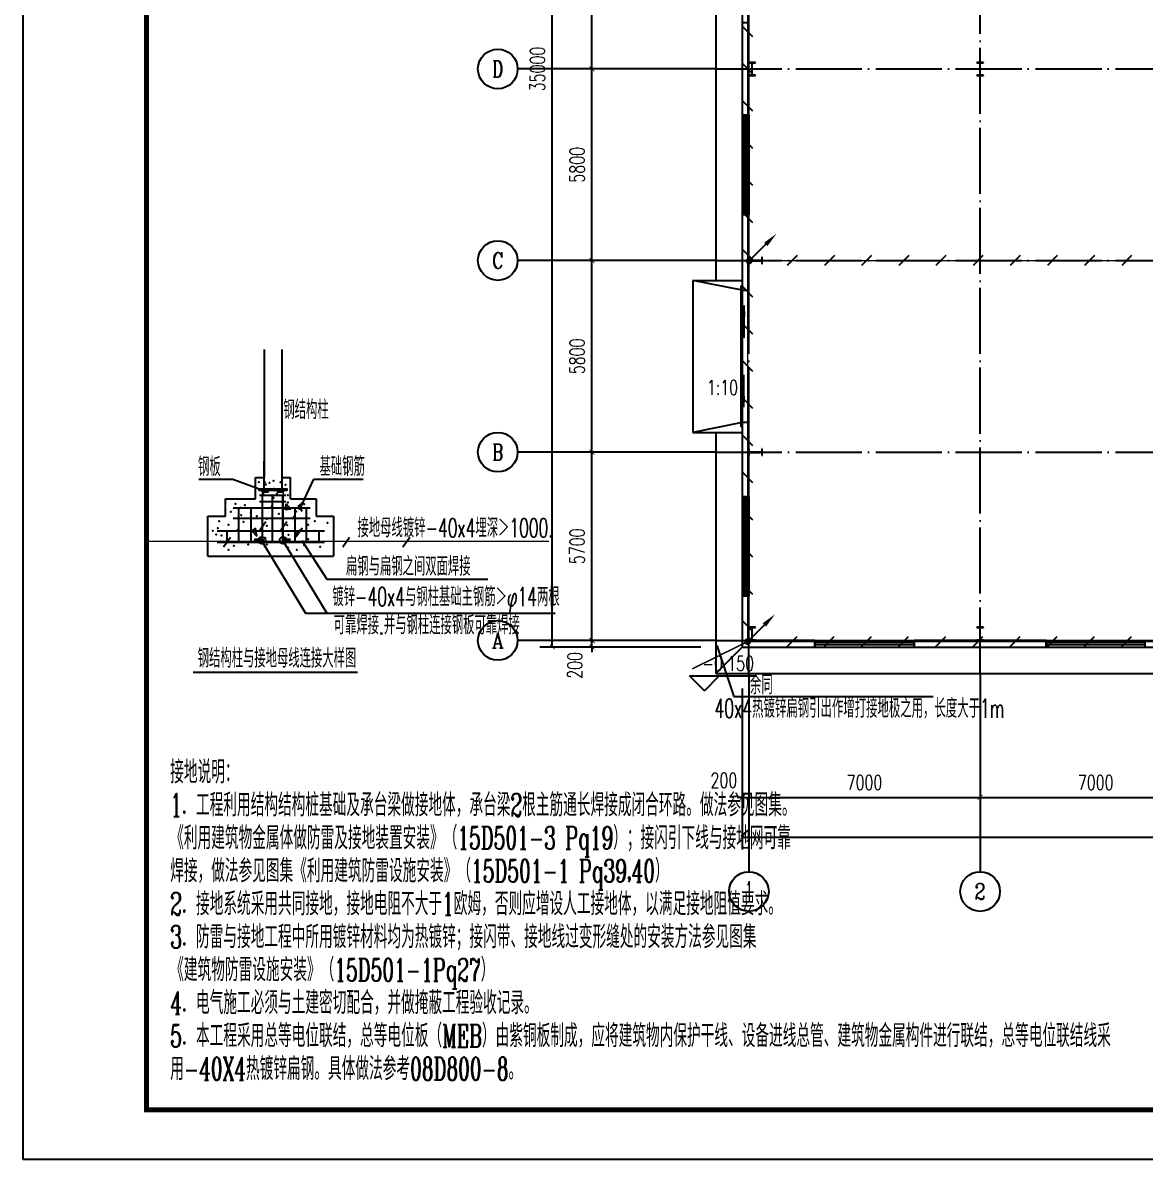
# Model space of a CAD drawing. Extents: x 33088 to 140010, y 13737 to 369010.
# Drawn here: x 33293 to 67274, y 81629 to 116035 of the extents above; entities that cross this region are included whole.
import ezdxf
from ezdxf.enums import TextEntityAlignment as Align

# ---------------------------------------------------------------- set-up
doc = ezdxf.new("R2010")
doc.units = 0
doc.header["$LTSCALE"] = 1000
doc.header["$MEASUREMENT"] = 0
for name, pattern in [('ACAD_ISO10W100', [18.5, 12, -3, 0.5, -3]), ('CENTER2', [1.14, 0.75, -0.13, 0.13, -0.13]), ('DOTE', [2.42, 2, -0.2, 0.02, -0.2])]:
    doc.linetypes.add(name, pattern=pattern)
doc.layers.get('0').update_dxf_attribs({"linetype": 'CONTINUOUS'})
doc.layers.get('DEFPOINTS').update_dxf_attribs({"linetype": 'CONTINUOUS'})
for name, color, linetype in [('AXIS', 3, 'CONTINUOUS'), ('AXIS_TEXT', 7, 'CONTINUOUS'), ('COLUMN', 99, 'CONTINUOUS'), ('DIM_ELEV', 3, 'CONTINUOUS'), ('DIM_SYMB', 3, 'CONTINUOUS'), ('DOTE', 1, 'DOTE'), ('GROUND', 2, 'CONTINUOUS'), ('LWIRE', 4, 'CONTINUOUS'), ('PUB_DIM', 3, 'CONTINUOUS'), ('PUB_TEXT', 7, 'CONTINUOUS'), ('PUB_TITLE', 4, 'CONTINUOUS'), ('SHTLN', 4, 'CONTINUOUS'), ('STAIR', 2, 'CONTINUOUS'), ('TEL_LEAD', 3, 'CONTINUOUS'), ('WALL', 9, 'CONTINUOUS'), ('WINDOW', 99, 'CONTINUOUS'), ('WIRE-接地', 4, 'CONTINUOUS'), ('WIRE-照明', 1, 'CONTINUOUS')]:
    doc.layers.add(name, color=color, linetype=linetype)
doc.styles.add('_TCH_AXIS', font='COMPLEX', dxfattribs={"bigfont": 'GBCBIG'})
doc.styles.add('_TCH_DIM', font='SIMPLEX', dxfattribs={"bigfont": 'GBCBIG'})
doc.styles.add('COMPLEX', font='COMPLEX')
doc.styles.add('DIM_FONT', font='SIMPLEX', dxfattribs={"width": 0.7, "bigfont": 'GBCBIG'})
doc.styles.get("Standard").update_dxf_attribs({"font": 'gbenor.shx', "bigfont": 'gbcbig.shx'})
doc.styles.add('STY53', font='COMPLEX', dxfattribs={"width": 0.6, "bigfont": 'HZTXT'})
doc.dimstyles.new('DIMN150', dxfattribs={"dimscale": 1.5, "dimtxt": 300, "dimasz": 100, "dimexe": 250, "dimexo": 300, "dimgap": 150, "dimtad": 1, "dimdec": 0, "dimzin": 0, "dimtxsty": 'DIM_FONT', "dimblk": 'ARCHTICK', "dimcen": 0.09, "dimclrt": 7, "dimazin": 3, "dimtfac": 1, "dimtdec": 0, "dimtix": 1, "dimtmove": 0, "dimatfit": 3, "dimtolj": 1, "dimtzin": 0})

# ---------------------------------------------------------------- blocks, each defined once
blk = doc.blocks.new('_AXISO')
blk.add_circle((0, 0), 0.5)
at = {"layer": 'AXIS_TEXT', "style": 'COMPLEX', "width": 1.041667}
blk.add_attdef('A', text='', height=0.56, dxfattribs=at).set_placement((-0.25, -0.28), (0.25, -0.28), align=Align.FIT)
blk = doc.blocks.new('_ARCHTICK')
at = {"color": 0, "linetype": 'BYBLOCK', "const_width": 0.15}
blk.add_lwpolyline([(-0.5, -0.5), (0.5, 0.5)], dxfattribs=at)
blk = doc.blocks.new('*D47')
at = {"layer": 'AXIS', "color": 0}
for p, q in [((1861107, 54760), (1861107, 49885)), ((1903507, 54760), (1903507, 49885)), ((1861107, 50260), (1903507, 50260))]:
    blk.add_line(p, q, dxfattribs=at)
at = {"layer": 'DEFPOINTS', "color": 0}
for p in [(1861107, 55210), (1903507, 55210), (1903507, 50260)]:
    blk.add_point(p, dxfattribs=at)
at = {"layer": 'AXIS', "color": 0, "xscale": 150, "yscale": 150, "zscale": 150, "rotation": 180}
blk.add_blockref('_ARCHTICK', (1861107, 50260), dxfattribs=at)
at = {"layer": 'AXIS', "color": 0, "xscale": 150, "yscale": 150, "zscale": 150}
blk.add_blockref('_ARCHTICK', (1903507, 50260), dxfattribs=at)
at = {"layer": 'AXIS', "color": 7, "insert": (1882307, 50710), "char_height": 450, "attachment_point": 5, "style": 'DIM_FONT'}
blk.add_mtext('\\A1;42400', dxfattribs=at)
blk = doc.blocks.new('*D48')
at = {"layer": 'AXIS', "color": 0}
for p, q in [((1861107, 54760), (1861107, 51085)), ((1861307, 54760), (1861307, 51085)), ((1861107, 51460), (1860957, 51460)), ((1861107, 51460), (1861307, 51460)), ((1861307, 51460), (1861457, 51460))]:
    blk.add_line(p, q, dxfattribs=at)
at = {"layer": 'DEFPOINTS', "color": 0}
for p in [(1861107, 55210), (1861307, 55210), (1861307, 51460)]:
    blk.add_point(p, dxfattribs=at)
at = {"layer": 'AXIS', "color": 0, "xscale": 150, "yscale": 150, "zscale": 150}
blk.add_blockref('_ARCHTICK', (1861107, 51460), dxfattribs=at)
at = {"layer": 'AXIS', "color": 0, "xscale": 150, "yscale": 150, "zscale": 150, "rotation": 180}
blk.add_blockref('_ARCHTICK', (1861307, 51460), dxfattribs=at)
at = {"layer": 'AXIS', "color": 7, "insert": (1860552, 51977), "char_height": 450, "attachment_point": 5, "style": 'DIM_FONT'}
blk.add_mtext('\\A1;200', dxfattribs=at)
blk = doc.blocks.new('*D49')
at = {"layer": 'AXIS', "color": 0}
for p, q in [((1861307, 54760), (1861307, 51085)), ((1868307, 54760), (1868307, 51085)), ((1861307, 51460), (1868307, 51460))]:
    blk.add_line(p, q, dxfattribs=at)
at = {"layer": 'DEFPOINTS', "color": 0}
for p in [(1861307, 55210), (1868307, 55210), (1868307, 51460)]:
    blk.add_point(p, dxfattribs=at)
at = {"layer": 'AXIS', "color": 0, "xscale": 150, "yscale": 150, "zscale": 150, "rotation": 180}
blk.add_blockref('_ARCHTICK', (1861307, 51460), dxfattribs=at)
at = {"layer": 'AXIS', "color": 0, "xscale": 150, "yscale": 150, "zscale": 150}
blk.add_blockref('_ARCHTICK', (1868307, 51460), dxfattribs=at)
at = {"layer": 'AXIS', "color": 7, "insert": (1864807, 51910), "char_height": 450, "attachment_point": 5, "style": 'DIM_FONT'}
blk.add_mtext('\\A1;7000', dxfattribs=at)
blk = doc.blocks.new('*D50')
at = {"layer": 'AXIS', "color": 0}
for p, q in [((1868307, 54760), (1868307, 51085)), ((1875307, 54760), (1875307, 51085)), ((1868307, 51460), (1875307, 51460))]:
    blk.add_line(p, q, dxfattribs=at)
at = {"layer": 'DEFPOINTS', "color": 0}
for p in [(1868307, 55210), (1875307, 55210), (1875307, 51460)]:
    blk.add_point(p, dxfattribs=at)
at = {"layer": 'AXIS', "color": 0, "xscale": 150, "yscale": 150, "zscale": 150, "rotation": 180}
blk.add_blockref('_ARCHTICK', (1868307, 51460), dxfattribs=at)
at = {"layer": 'AXIS', "color": 0, "xscale": 150, "yscale": 150, "zscale": 150}
blk.add_blockref('_ARCHTICK', (1875307, 51460), dxfattribs=at)
at = {"layer": 'AXIS', "color": 7, "insert": (1871807, 51910), "char_height": 450, "attachment_point": 5, "style": 'DIM_FONT'}
blk.add_mtext('\\A1;7000', dxfattribs=at)
blk = doc.blocks.new('*D74')
at = {"layer": 'AXIS', "color": 0}
for p, q in [((1859857, 91010), (1854982, 91010)), ((1855357, 56010), (1855357, 91010)), ((1859857, 56010), (1854982, 56010))]:
    blk.add_line(p, q, dxfattribs=at)
at = {"layer": 'DEFPOINTS', "color": 0}
for p in [(1855357, 91010), (1860307, 91010), (1860307, 56010)]:
    blk.add_point(p, dxfattribs=at)
at = {"layer": 'AXIS', "color": 0, "xscale": 150, "yscale": 150, "zscale": 150}
for p, rotation in [((1855357, 91010), 90), ((1855357, 56010), 270)]:
    blk.add_blockref('_ARCHTICK', p, dxfattribs=dict(at, rotation=rotation))
at = {"layer": 'AXIS', "color": 7, "insert": (1854907, 73510), "char_height": 450, "attachment_point": 5, "rotation": 90, "style": 'DIM_FONT'}
blk.add_mtext('\\A1;35000', dxfattribs=at)
blk = doc.blocks.new('*D75')
at = {"layer": 'AXIS', "color": 0}
for p, q in [((1859857, 56210), (1856182, 56210)), ((1856557, 56210), (1856557, 56360)), ((1856557, 56010), (1856557, 56210)), ((1859857, 56010), (1856182, 56010)), ((1856557, 56010), (1856557, 55860))]:
    blk.add_line(p, q, dxfattribs=at)
at = {"layer": 'DEFPOINTS', "color": 0}
for p in [(1856557, 56210), (1860307, 56210), (1860307, 56010)]:
    blk.add_point(p, dxfattribs=at)
at = {"layer": 'AXIS', "color": 0, "xscale": 150, "yscale": 150, "zscale": 150}
for p, rotation in [((1856557, 56210), 270), ((1856557, 56010), 90)]:
    blk.add_blockref('_ARCHTICK', p, dxfattribs=dict(at, rotation=rotation))
at = {"layer": 'AXIS', "color": 7, "insert": (1856040, 55455), "char_height": 450, "attachment_point": 5, "rotation": 90, "style": 'DIM_FONT'}
blk.add_mtext('\\A1;200', dxfattribs=at)
blk = doc.blocks.new('*D76')
at = {"layer": 'AXIS', "color": 0}
for p, q in [((1859857, 61910), (1856182, 61910)), ((1856557, 56210), (1856557, 61910)), ((1859857, 56210), (1856182, 56210))]:
    blk.add_line(p, q, dxfattribs=at)
at = {"layer": 'DEFPOINTS', "color": 0}
for p in [(1856557, 61910), (1860307, 61910), (1860307, 56210)]:
    blk.add_point(p, dxfattribs=at)
at = {"layer": 'AXIS', "color": 0, "xscale": 150, "yscale": 150, "zscale": 150}
for p, rotation in [((1856557, 61910), 90), ((1856557, 56210), 270)]:
    blk.add_blockref('_ARCHTICK', p, dxfattribs=dict(at, rotation=rotation))
at = {"layer": 'AXIS', "color": 7, "insert": (1856107, 59060), "char_height": 450, "attachment_point": 5, "rotation": 90, "style": 'DIM_FONT'}
blk.add_mtext('\\A1;5700', dxfattribs=at)
blk = doc.blocks.new('*D77')
at = {"layer": 'AXIS', "color": 0}
for p, q in [((1859857, 67710), (1856182, 67710)), ((1856557, 61910), (1856557, 67710)), ((1859857, 61910), (1856182, 61910))]:
    blk.add_line(p, q, dxfattribs=at)
at = {"layer": 'DEFPOINTS', "color": 0}
for p in [(1856557, 67710), (1860307, 67710), (1860307, 61910)]:
    blk.add_point(p, dxfattribs=at)
at = {"layer": 'AXIS', "color": 0, "xscale": 150, "yscale": 150, "zscale": 150}
for p, rotation in [((1856557, 67710), 90), ((1856557, 61910), 270)]:
    blk.add_blockref('_ARCHTICK', p, dxfattribs=dict(at, rotation=rotation))
at = {"layer": 'AXIS', "color": 7, "insert": (1856107, 64810), "char_height": 450, "attachment_point": 5, "rotation": 90, "style": 'DIM_FONT'}
blk.add_mtext('\\A1;5800', dxfattribs=at)
blk = doc.blocks.new('*D78')
at = {"layer": 'AXIS', "color": 0}
for p, q in [((1859857, 73510), (1856182, 73510)), ((1856557, 67710), (1856557, 73510)), ((1859857, 67710), (1856182, 67710))]:
    blk.add_line(p, q, dxfattribs=at)
at = {"layer": 'DEFPOINTS', "color": 0}
for p in [(1856557, 73510), (1860307, 73510), (1860307, 67710)]:
    blk.add_point(p, dxfattribs=at)
at = {"layer": 'AXIS', "color": 0, "xscale": 150, "yscale": 150, "zscale": 150}
for p, rotation in [((1856557, 73510), 90), ((1856557, 67710), 270)]:
    blk.add_blockref('_ARCHTICK', p, dxfattribs=dict(at, rotation=rotation))
at = {"layer": 'AXIS', "color": 7, "insert": (1856107, 70610), "char_height": 450, "attachment_point": 5, "rotation": 90, "style": 'DIM_FONT'}
blk.add_mtext('\\A1;5800', dxfattribs=at)
blk = doc.blocks.new('*D79')
at = {"layer": 'AXIS', "color": 0}
for p, q in [((1859857, 79310), (1856182, 79310)), ((1856557, 73510), (1856557, 79310)), ((1859857, 73510), (1856182, 73510))]:
    blk.add_line(p, q, dxfattribs=at)
at = {"layer": 'DEFPOINTS', "color": 0}
for p in [(1856557, 79310), (1860307, 79310), (1860307, 73510)]:
    blk.add_point(p, dxfattribs=at)
at = {"layer": 'AXIS', "color": 0, "xscale": 150, "yscale": 150, "zscale": 150}
for p, rotation in [((1856557, 79310), 90), ((1856557, 73510), 270)]:
    blk.add_blockref('_ARCHTICK', p, dxfattribs=dict(at, rotation=rotation))
at = {"layer": 'AXIS', "color": 7, "insert": (1856107, 76410), "char_height": 450, "attachment_point": 5, "rotation": 90, "style": 'DIM_FONT'}
blk.add_mtext('\\A1;5800', dxfattribs=at)
blk = doc.blocks.new('$WINLIB2D$00000001')
for p, q in [((-0.5, 0.5), (0.5, 0.5)), ((-0.5, 0.5), (-0.5, -0.5)), ((0.5, -0.5), (0.5, 0.5)), ((0.5, 0.167), (-0.5, 0.167)), ((0.5, -0.167), (-0.5, -0.167)), ((-0.5, -0.5), (0.5, -0.5))]:
    blk.add_line(p, q)
blk = doc.blocks.new('$DORLIB2D$00000130')
at = {"color": 0, "linetype": 'CONTINUOUS'}
for p, q in [((-0.5333, 0.6601), (-0.5333, 0.5127)), ((0, 0.6601), (-0.5333, 0.6601)), ((0, 0.5127), (0, 0.6601)), ((0.5333, 0.6601), (0, 0.6601)), ((0.5333, 0.6601), (0.5333, 0.5127)), ((0, 0.5127), (-0.5333, 0.5127)), ((0.5333, 0.5127), (0, 0.5127)), ((-0.3853, 0.2694), (-0.1396, 0.2694)), ((-0.3853, 0.2694), (-0.2999, 0.2144)), ((-0.2999, 0.2144), (-0.2999, 0.2694)), ((0.3853, 0.2694), (0.1396, 0.2694)), ((0.2999, 0.2144), (0.2999, 0.2694)), ((0.3853, 0.2694), (0.2999, 0.2144))]:
    blk.add_line(p, q, dxfattribs=at)
blk = doc.blocks.new('$TELECSYS$00000008')
blk.add_line((0.4, 0.4), (-0.4, -0.4))
blk = doc.blocks.new('$TELECSYS$00000079')
for p, q in [((0.7, 0.7), (0, 0)), ((0.104, 0.104), (0.104, 0.104)), ((-0.104, -0.104), (-0.104, -0.104))]:
    blk.add_line(p, q)
at = {"const_width": 0.142}
blk.add_lwpolyline([(-0.071, 0, 1), (0.071, 0, 1)], format="xyb", close=True, dxfattribs=at)
blk.add_solid([(0.63, 0.77), (0.77, 0.63), (1.15, 1.15)])
at = {"width": 0.8, "flags": 9}
blk.add_attdef('A', (0, 0), '', height=0.00002, dxfattribs=at)
blk = doc.blocks.new('QW1')
at = {"layer": 'AXIS', "color": 8}
for p, q in [((1860307.3, 73509.9), (1854307.3, 73509.9)), ((1860307.3, 67709.9), (1854307.3, 67709.9)), ((1860307.3, 61909.9), (1854307.3, 61909.9)), ((1860307.3, 56209.9), (1854307.3, 56209.9)), ((1861307.3, 55209.9), (1861307.3, 49209.9)), ((1868307.3, 55209.9), (1868307.3, 49209.9))]:
    blk.add_line(p, q, dxfattribs=at)
at = {"layer": 'COLUMN', "color": 8}
for p, q in [((1861507.3, 73709.9), (1861307.3, 73709.9)), ((1861307.3, 73709.9), (1861307.3, 73699.9)), ((1861307.3, 73699.9), (1861395.1, 73699.9)), ((1861395.1, 73699.9), (1861400.1, 73694.9)), ((1861400.1, 73694.9), (1861400.1, 73324.9)), ((1861406.1, 73694.9), (1861411.1, 73699.9)), ((1861406.1, 73324.9), (1861406.1, 73694.9)), ((1861411.1, 73699.9), (1861507.3, 73699.9)), ((1861507.3, 73699.9), (1861507.3, 73709.9)), ((1868407.3, 73709.9), (1868207.3, 73709.9)), ((1868207.3, 73709.9), (1868207.3, 73699.9)), ((1868207.3, 73699.9), (1868295.1, 73699.9)), ((1868295.1, 73699.9), (1868300.1, 73694.9)), ((1868300.1, 73694.9), (1868300.1, 73324.9)), ((1868306.1, 73694.9), (1868311.1, 73699.9)), ((1868306.1, 73324.9), (1868306.1, 73694.9)), ((1868311.1, 73699.9), (1868407.3, 73699.9)), ((1868407.3, 73699.9), (1868407.3, 73709.9)), ((1861395.1, 73319.9), (1861307.3, 73319.9)), ((1861307.3, 73319.9), (1861307.3, 73309.9)), ((1861307.3, 73309.9), (1861507.3, 73309.9)), ((1861400.1, 73324.9), (1861395.1, 73319.9)), ((1861411.1, 73319.9), (1861406.1, 73324.9)), ((1861507.3, 73319.9), (1861411.1, 73319.9)), ((1861507.3, 73309.9), (1861507.3, 73319.9)), ((1868295.1, 73319.9), (1868207.3, 73319.9)), ((1868207.3, 73319.9), (1868207.3, 73309.9)), ((1868207.3, 73309.9), (1868407.3, 73309.9)), ((1868300.1, 73324.9), (1868295.1, 73319.9)), ((1868311.1, 73319.9), (1868306.1, 73324.9)), ((1868407.3, 73319.9), (1868311.1, 73319.9)), ((1868407.3, 73309.9), (1868407.3, 73319.9)), ((1861317.3, 67809.9), (1861307.3, 67809.9)), ((1861307.3, 67809.9), (1861307.3, 67609.9)), ((1861317.3, 67713.7), (1861317.3, 67809.9)), ((1861707.3, 67809.9), (1861697.3, 67809.9)), ((1861697.3, 67809.9), (1861697.3, 67713.7)), ((1861707.3, 67609.9), (1861707.3, 67809.9)), ((1861307.3, 67609.9), (1861317.3, 67609.9)), ((1861322.3, 67708.7), (1861317.3, 67713.7)), ((1861317.3, 67697.7), (1861322.3, 67702.7)), ((1861317.3, 67609.9), (1861317.3, 67697.7)), ((1861692.3, 67708.7), (1861322.3, 67708.7)), ((1861322.3, 67702.7), (1861692.3, 67702.7)), ((1861697.3, 67713.7), (1861692.3, 67708.7)), ((1861692.3, 67702.7), (1861697.3, 67697.7)), ((1861697.3, 67697.7), (1861697.3, 67609.9)), ((1861697.3, 67609.9), (1861707.3, 67609.9)), ((1861317.3, 62009.9), (1861307.3, 62009.9)), ((1861307.3, 62009.9), (1861307.3, 61809.9)), ((1861317.3, 61913.7), (1861317.3, 62009.9)), ((1861707.3, 62009.9), (1861697.3, 62009.9)), ((1861697.3, 62009.9), (1861697.3, 61913.7)), ((1861707.3, 61809.9), (1861707.3, 62009.9)), ((1861307.3, 61809.9), (1861317.3, 61809.9)), ((1861322.3, 61908.7), (1861317.3, 61913.7)), ((1861317.3, 61897.7), (1861322.3, 61902.7)), ((1861317.3, 61809.9), (1861317.3, 61897.7)), ((1861692.3, 61908.7), (1861322.3, 61908.7)), ((1861322.3, 61902.7), (1861692.3, 61902.7)), ((1861697.3, 61913.7), (1861692.3, 61908.7)), ((1861692.3, 61902.7), (1861697.3, 61897.7)), ((1861697.3, 61897.7), (1861697.3, 61809.9)), ((1861697.3, 61809.9), (1861707.3, 61809.9)), ((1861507.3, 56609.9), (1861307.3, 56609.9)), ((1861307.3, 56609.9), (1861307.3, 56599.9)), ((1861307.3, 56599.9), (1861395.1, 56599.9)), ((1861395.1, 56599.9), (1861400.1, 56594.9)), ((1861400.1, 56594.9), (1861400.1, 56224.9)), ((1861406.1, 56594.9), (1861411.1, 56599.9)), ((1861406.1, 56224.9), (1861406.1, 56594.9)), ((1861411.1, 56599.9), (1861507.3, 56599.9)), ((1861507.3, 56599.9), (1861507.3, 56609.9)), ((1868407.3, 56609.9), (1868207.3, 56609.9)), ((1868207.3, 56609.9), (1868207.3, 56599.9)), ((1868207.3, 56599.9), (1868295.1, 56599.9)), ((1868295.1, 56599.9), (1868300.1, 56594.9)), ((1868300.1, 56594.9), (1868300.1, 56224.9)), ((1868306.1, 56594.9), (1868311.1, 56599.9)), ((1868306.1, 56224.9), (1868306.1, 56594.9)), ((1868311.1, 56599.9), (1868407.3, 56599.9)), ((1868407.3, 56599.9), (1868407.3, 56609.9)), ((1861395.1, 56219.9), (1861307.3, 56219.9)), ((1861307.3, 56219.9), (1861307.3, 56209.9)), ((1861307.3, 56209.9), (1861507.3, 56209.9)), ((1861400.1, 56224.9), (1861395.1, 56219.9)), ((1861411.1, 56219.9), (1861406.1, 56224.9)), ((1861507.3, 56219.9), (1861411.1, 56219.9)), ((1861507.3, 56209.9), (1861507.3, 56219.9)), ((1868295.1, 56219.9), (1868207.3, 56219.9)), ((1868207.3, 56219.9), (1868207.3, 56209.9)), ((1868207.3, 56209.9), (1868407.3, 56209.9)), ((1868300.1, 56224.9), (1868295.1, 56219.9)), ((1868311.1, 56219.9), (1868306.1, 56224.9)), ((1868407.3, 56219.9), (1868311.1, 56219.9)), ((1868407.3, 56209.9), (1868407.3, 56219.9))]:
    blk.add_line(p, q, dxfattribs=at)
at = {"layer": 'DIM_ELEV', "color": 8}
for p, q in [((1859963, 54685.7), (1859513, 55135.7)), ((1859513, 55135.7), (1861532.8, 55135.7)), ((1859963, 54685.7), (1860413, 55135.7))]:
    blk.add_line(p, q, dxfattribs=at)
at = {"layer": 'DIM_SYMB', "color": 8}
blk.add_lwpolyline([(1860970.8, 63486.3, 0, 0, 0), (1860463.7, 63486.3, 120, 0, 0), (1860013.7, 63486.3, 0, 0, 0)], format="xyseb", dxfattribs=at)
at = {"layer": 'DOTE', "color": 8}
for p, q in [((1861307.3, 55209.9), (1861307.3, 91809.9)), ((1868307.3, 55209.9), (1868307.3, 91809.9)), ((1860307.3, 73509.9), (1904307.3, 73509.9)), ((1860307.3, 67709.9), (1904307.3, 67709.9)), ((1860307.3, 61909.9), (1904307.3, 61909.9)), ((1860307.3, 56209.9), (1904307.3, 56209.9))]:
    blk.add_line(p, q, dxfattribs=at)
at = {"layer": 'GROUND', "color": 8}
for p, q in [((1860307.3, 91809.9), (1860307.3, 67109.4)), ((1861107.3, 91009.9), (1861107.3, 67109.4)), ((1860307.3, 62509.4), (1860307.3, 55209.9)), ((1861107.3, 62509.4), (1861107.3, 56009.9)), ((1861107.3, 56009.9), (1860307.3, 55209.9)), ((1861107.3, 56009.9), (1903507.3, 56009.9)), ((1860307.3, 55209.9), (1904307.3, 55209.9))]:
    blk.add_line(p, q, dxfattribs=at)
at = {"layer": 'STAIR', "color": 8}
for p, q in [((1859607.3, 67109.4), (1859607.3, 62509.4)), ((1859607.3, 67109.4), (1861107.3, 67109.4)), ((1861107.3, 66809.4), (1859607.3, 67109.4)), ((1861107.3, 67109.4), (1861107.3, 62509.4)), ((1861107.3, 62809.4), (1859607.3, 62509.4)), ((1859607.3, 62509.4), (1861107.3, 62509.4))]:
    blk.add_line(p, q, dxfattribs=at)
at = {"layer": 'WALL', "color": 8}
for p, q in [((1861107.3, 74909.9), (1861107.3, 72109.9)), ((1861307.3, 74909.9), (1861107.3, 74909.9)), ((1861307.3, 72109.9), (1861307.3, 74909.9)), ((1861107.3, 72109.9), (1861307.3, 72109.9)), ((1861307.3, 69109.9), (1861107.3, 69109.9)), ((1861107.3, 69109.9), (1861107.3, 67707.8)), ((1861307.3, 67809.9), (1861307.3, 69109.9)), ((1861107.3, 67707.8), (1861107.3, 66809.9)), ((1861307.3, 66809.9), (1861307.3, 67609.9)), ((1861107.3, 66809.9), (1861307.3, 66809.9)), ((1861307.3, 62809.9), (1861107.3, 62809.9)), ((1861107.3, 62809.9), (1861107.3, 61907.8)), ((1861307.3, 62009.9), (1861307.3, 62809.9)), ((1861107.3, 61907.8), (1861107.3, 60559.9)), ((1861307.3, 60559.9), (1861307.3, 61809.9)), ((1861107.3, 60559.9), (1861307.3, 60559.9)), ((1861307.3, 57559.9), (1861107.3, 57559.9)), ((1861107.3, 57559.9), (1861107.3, 56009.9)), ((1861307.3, 56609.9), (1861307.3, 57559.9)), ((1861307.3, 56219.9), (1861307.3, 56599.9)), ((1863307.3, 56209.9), (1861507.3, 56209.9)), ((1863307.3, 56009.9), (1863307.3, 56209.9)), ((1868207.3, 56209.9), (1866307.3, 56209.9)), ((1866307.3, 56209.9), (1866307.3, 56009.9)), ((1870307.3, 56209.9), (1868407.3, 56209.9)), ((1870307.3, 56009.9), (1870307.3, 56209.9)), ((1861107.3, 56009.9), (1863307.3, 56009.9)), ((1866307.3, 56009.9), (1868305.2, 56009.9)), ((1868305.2, 56009.9), (1870307.3, 56009.9))]:
    blk.add_line(p, q, dxfattribs=at)
at = {"layer": 'AXIS', "color": 8}
ref = blk.add_blockref('_AXISO', (1853707.3, 73509.9), dxfattribs=dict(at, xscale=1200, yscale=1200, zscale=1200))
ref.add_attrib('A', 'D', dxfattribs={"layer": 'AXIS_TEXT', "color": 8, "height": 493.2, "style": '_TCH_AXIS', "width": 0.823529}).set_placement((1853542.9, 73263.3), (1853871.7, 73263.3), align=Align.FIT)
ref = blk.add_blockref('_AXISO', (1853707.3, 67709.9), dxfattribs=dict(at, xscale=1200, yscale=1200, zscale=1200))
ref.add_attrib('A', 'C', dxfattribs={"layer": 'AXIS_TEXT', "color": 8, "height": 480.7, "style": '_TCH_AXIS'}).set_placement((1853535.6, 67469.5), (1853879, 67469.5), align=Align.FIT)
ref = blk.add_blockref('_AXISO', (1853707.3, 61909.9), dxfattribs=dict(at, xscale=1200, yscale=1200, zscale=1200))
ref.add_attrib('A', 'B', dxfattribs={"layer": 'AXIS_TEXT', "color": 8, "height": 493.2, "style": '_TCH_AXIS', "width": 0.823529}).set_placement((1853542.9, 61663.3), (1853871.7, 61663.3), align=Align.FIT)
ref = blk.add_blockref('_AXISO', (1853707.3, 56209.9), dxfattribs=dict(at, xscale=1200, yscale=1200, zscale=1200))
ref.add_attrib('A', 'A', dxfattribs={"layer": 'AXIS_TEXT', "color": 8, "height": 468.8, "style": '_TCH_AXIS', "width": 0.888889}).set_placement((1853528.7, 55975.5), (1853885.8, 55975.5), align=Align.FIT)
ref = blk.add_blockref('_AXISO', (1861307.3, 48609.9), dxfattribs=dict(at, xscale=1200, yscale=1200, zscale=1200))
ref.add_attrib('A', '1', dxfattribs={"layer": 'AXIS_TEXT', "color": 8, "height": 624.4, "style": '_TCH_AXIS', "width": 0.555556}).set_placement((1861232.9, 48297.7), (1861381.6, 48297.7), align=Align.FIT)
ref = blk.add_blockref('_AXISO', (1868307.3, 48609.9), dxfattribs=dict(at, xscale=1200, yscale=1200, zscale=1200))
ref.add_attrib('A', '2', dxfattribs={"layer": 'AXIS_TEXT', "color": 8, "height": 493.2, "style": '_TCH_AXIS'}).set_placement((1868142.9, 48363.3), (1868471.7, 48363.3), align=Align.FIT)
at = {"layer": 'WINDOW', "color": 8, "rotation": 270}
for name, p, xscale, yscale, zscale in [('$WINLIB2D$00000001', (1861207.3, 70609.9), 3000, 200, 3000), ('$DORLIB2D$00000130', (1861207.3, 64809.9), 4000, -200, 4000), ('$WINLIB2D$00000001', (1861207.3, 59059.9), 3000, 200, 3000)]:
    blk.add_blockref(name, p, dxfattribs=dict(at, xscale=xscale, yscale=yscale, zscale=zscale))
at = {"layer": 'WINDOW', "color": 8, "xscale": 3000, "yscale": 200, "zscale": 3000}
for p in [(1864807.3, 56109.9), (1871807.3, 56109.9)]:
    blk.add_blockref('$WINLIB2D$00000001', p, dxfattribs=at)
at = {"layer": 'PUB_TEXT', "color": 8, "style": '_TCH_DIM', "width": 0.705882}
blk.add_text('1:10', height=446.25, dxfattribs=at).set_placement((1860034.8, 63643.8))
at = {"layer": 'PUB_TEXT', "color": 7, "style": '_TCH_DIM', "width": 0.705882}
blk.add_text('-0.150', height=446.25, dxfattribs=at).set_placement((1859897.8, 55293.2))
at = {"layer": 'AXIS', "color": 8}
for p1, p2, distance, picture, middle in [((1860307.3, 56009.9), (1860307.3, 91009.9), 4950, '*D74', (1854907.3, 73509.9)), ((1860307.3, 73509.9), (1860307.3, 79309.9), 3750, '*D79', (1856107.3, 76409.9)), ((1860307.3, 67709.9), (1860307.3, 73509.9), 3750, '*D78', (1856107.3, 70609.9)), ((1860307.3, 61909.9), (1860307.3, 67709.9), 3750, '*D77', (1856107.3, 64809.9)), ((1860307.3, 56209.9), (1860307.3, 61909.9), 3750, '*D76', (1856107.3, 59059.9)), ((1861107.3, 55209.9), (1903507.3, 55209.9), -4950, '*D47', (1882307.3, 50709.9)), ((1861307.3, 55209.9), (1868307.3, 55209.9), -3750, '*D49', (1864807.3, 51909.9)), ((1868307.3, 55209.9), (1875307.3, 55209.9), -3750, '*D50', (1871807.3, 51909.9))]:
    dim = blk.add_aligned_dim(p1=p1, p2=p2, distance=distance, dimstyle='DIMN150', dxfattribs=at)
    dim.commit()
    dim.dimension.update_dxf_attribs({"geometry": picture, "text_midpoint": middle})
for base, p1, p2, angle, picture, middle in [((1856557.3, 56209.9), (1860307.3, 56009.9), (1860307.3, 56209.9), 90, '*D75', (1856039.8, 55454.9)), ((1861307.3, 51459.9), (1861107.3, 55209.9), (1861307.3, 55209.9), 0, '*D48', (1860552.3, 51977.4))]:
    dim = blk.add_linear_dim(base=base, p1=p1, p2=p2, angle=angle, dimstyle='DIMN150', dxfattribs=at)
    dim.commit()
    dim.dimension.update_dxf_attribs({"geometry": picture, "text_midpoint": middle, "dimtype": 161})

msp = doc.modelspace()

# ---------------------------------------------------------------- hatches: boundary and pattern name
at = {"layer": 'PUB_DIM'}
msp.add_hatch(color=6, dxfattribs=at).paths.add_polyline_path([(41289, 101877), (41289, 101928), (40452, 101928), (40452, 101877)])

# ---------------------------------------------------------------- linework, layer by layer
at = {"layer": 'AXIS', "linetype": 'ACAD_ISO10W100', "ltscale": 0.1}
for p, q in [((40441, 100636), (40650, 100934)), ((41078, 100636), (41286, 100934)), ((39373, 100169), (39582, 100467)), ((42981, 100169), (43190, 100467)), ((44801, 100169), (45009, 100467))]:
    msp.add_line(p, q, dxfattribs=at)
at = {"layer": 'AXIS', "linetype": 'ACAD_ISO10W100', "ltscale": 0.1, "const_width": 40}
for points in [[(40546, 101838), (40546, 100392)], [(41178, 101839), (41178, 100392)], [(40736, 101819), (40567, 101819)], [(41158, 101819), (40989, 101819)], [(49229, 100336), (37074, 100336)], [(41946, 100338), (39503, 100338)], [(40565, 100411), (40309, 100411)], [(41405, 100411), (41160, 100411)]]:
    msp.add_lwpolyline(points, dxfattribs=at)
at = {"layer": 'PUB_DIM', "color": 0}
for p, q in [((40604, 106143), (40604, 102268)), ((41133, 106143), (41133, 101928)), ((40604, 101928), (40604, 102764)), ((38623, 102214), (39650, 102214)), ((39650, 102214), (40452, 101928)), ((40342, 101623), (40342, 102268)), ((40342, 102268), (40604, 102268)), ((41133, 102268), (41401, 102268)), ((41401, 101623), (41401, 102268)), ((41672, 101288), (42103, 102214)), ((42103, 102214), (43596, 102214)), ((39428, 101093), (39428, 101623)), ((39428, 101623), (40342, 101623)), ((39428, 101093), (39428, 101623)), ((39428, 101623), (40342, 101623)), ((40464, 101734), (41257, 101734)), ((40464, 101544), (41257, 101544)), ((40540, 101734), (40540, 100313)), ((40848, 101734), (40848, 100313)), ((41157, 101734), (41157, 100313)), ((41401, 101623), (42172, 101623)), ((41401, 101623), (42172, 101623)), ((42172, 101623), (42172, 101093)), ((42172, 101623), (42172, 101093)), ((39668, 101347), (41756, 101347)), ((39831, 100313), (39831, 101347)), ((39904, 101347), (41992, 101347)), ((40213, 100313), (40213, 101347)), ((41248, 101292), (41266, 101474)), ((41411, 101311), (41248, 101292)), ((41266, 101474), (41411, 101311)), ((41538, 100313), (41538, 101347)), ((41635, 101426), (41754, 101252)), ((41883, 100313), (41883, 101347)), ((38899, 99884), (38899, 101093)), ((38899, 101093), (39428, 101093)), ((39668, 101039), (41756, 101039)), ((39904, 101039), (41992, 101039)), ((42172, 101093), (42701, 101093)), ((42701, 101093), (42701, 99884)), ((39178, 100658), (42428, 100658)), ((39486, 100313), (39486, 100658)), ((40340, 100730), (40231, 100658)), ((40231, 100658), (40376, 100495)), ((40376, 100495), (40340, 100730)), ((41756, 100730), (41557, 100567)), ((41557, 100476), (41756, 100730)), ((41557, 100567), (41557, 100476)), ((42265, 100313), (42265, 100658)), ((39178, 100313), (42428, 100313)), ((40536, 100336), (41852, 98164)), ((41178, 100336), (42495, 98164)), ((41738, 100366), (42503, 99186)), ((38899, 99884), (42701, 99884)), ((42503, 99186), (47371, 99186)), ((41852, 98164), (49411, 98164)), ((38449, 96378), (43425, 96378))]:
    msp.add_line(p, q, dxfattribs=at)
at = {"layer": 'PUB_DIM', "color": 6}
for p, q in [((40523, 101840), (40536, 101874)), ((40532, 101874), (40543, 101840)), ((40546, 101840), (40558, 101874)), ((40549, 101874), (40560, 101840)), ((40559, 101840), (40572, 101874)), ((40568, 101840), (40581, 101874)), ((40568, 101874), (40578, 101840)), ((40572, 101874), (40582, 101840)), ((40582, 101840), (40594, 101874)), ((40585, 101874), (40596, 101840)), ((40604, 101840), (40617, 101874)), ((40608, 101874), (40618, 101840)), ((40627, 101840), (40639, 101874)), ((40631, 101874), (40641, 101840)), ((40642, 101840), (40654, 101874)), ((40646, 101874), (40656, 101840)), ((40653, 101874), (40664, 101840)), ((40664, 101840), (40677, 101874)), ((40668, 101874), (40679, 101840)), ((40687, 101840), (40700, 101874)), ((40691, 101874), (40701, 101840)), ((40702, 101840), (40715, 101874)), ((40706, 101874), (40716, 101840)), ((40713, 101874), (40724, 101840)), ((40725, 101840), (40737, 101874)), ((40728, 101874), (40739, 101840)), ((40987, 101840), (41000, 101874)), ((40996, 101874), (41006, 101840)), ((41010, 101840), (41022, 101874)), ((41013, 101874), (41024, 101840)), ((41023, 101840), (41036, 101874)), ((41032, 101840), (41045, 101874)), ((41032, 101874), (41042, 101840)), ((41036, 101874), (41046, 101840)), ((41046, 101840), (41058, 101874)), ((41049, 101874), (41060, 101840)), ((41068, 101840), (41081, 101874)), ((41072, 101874), (41082, 101840)), ((41091, 101840), (41103, 101874)), ((41095, 101874), (41105, 101840)), ((41106, 101840), (41118, 101874)), ((41110, 101874), (41120, 101840)), ((41117, 101874), (41127, 101840)), ((41128, 101840), (41141, 101874)), ((41132, 101874), (41143, 101840)), ((41151, 101840), (41164, 101874)), ((41155, 101874), (41165, 101840)), ((41166, 101840), (41179, 101874)), ((41170, 101874), (41180, 101840)), ((41177, 101874), (41188, 101840)), ((41188, 101874), (41198, 101840)), ((41189, 101840), (41201, 101874)), ((40311, 100392), (40323, 100358)), ((40314, 100358), (40325, 100392)), ((40333, 100392), (40346, 100358)), ((40337, 100358), (40347, 100392)), ((40348, 100392), (40361, 100358)), ((40352, 100358), (40363, 100392)), ((40360, 100358), (40370, 100392)), ((40371, 100392), (40384, 100358)), ((40375, 100358), (40385, 100392)), ((40393, 100392), (40406, 100358)), ((40397, 100358), (40408, 100392)), ((40409, 100392), (40421, 100358)), ((40412, 100358), (40423, 100392)), ((40420, 100358), (40430, 100392)), ((40431, 100392), (40444, 100358)), ((40435, 100358), (40445, 100392)), ((40454, 100392), (40466, 100358)), ((40458, 100358), (40468, 100392)), ((40475, 100392), (40488, 100358)), ((40480, 100358), (40491, 100392)), ((40497, 100392), (40510, 100358)), ((40501, 100358), (40512, 100392)), ((40520, 100392), (40533, 100358)), ((40524, 100358), (40534, 100392)), ((40543, 100392), (40555, 100358)), ((40547, 100358), (40557, 100392)), ((40560, 100392), (40573, 100358)), ((40569, 100358), (40579, 100392)), ((41166, 100392), (41179, 100358)), ((41189, 100392), (41201, 100358)), ((41193, 100358), (41203, 100392)), ((41211, 100392), (41224, 100358)), ((41215, 100358), (41225, 100392)), ((41234, 100392), (41246, 100358)), ((41238, 100358), (41248, 100392)), ((41251, 100392), (41264, 100358)), ((41260, 100358), (41271, 100392)), ((41274, 100392), (41286, 100358)), ((41278, 100358), (41288, 100392)), ((41296, 100392), (41309, 100358)), ((41300, 100358), (41310, 100392)), ((41319, 100392), (41331, 100358)), ((41323, 100358), (41333, 100392)), ((41345, 100358), (41356, 100392)), ((41346, 100392), (41359, 100358)), ((41369, 100392), (41381, 100358)), ((41372, 100358), (41383, 100392))]:
    msp.add_line(p, q, dxfattribs=at)
msp.add_lwpolyline([(40452, 101928), (41289, 101928), (41289, 101877), (40452, 101877)], close=True, dxfattribs=at)
at = {"layer": 'PUB_DIM', "color": 0}
for centre in [(40533, 100368), (41178, 100368)]:
    msp.add_circle(centre, 106, dxfattribs=at)
for p in [(40444, 102132), (40467, 101909), (40618, 102132), (40655, 102057), (40768, 102110), (40881, 102170), (40903, 101927), (41100, 102125), (41250, 102049), (40567, 101770), (40885, 101655), (40984, 101770), (41318, 101734), (41318, 101515), (39593, 101230), (39736, 101470), (39886, 101347), (40015, 101433), (40195, 101202), (40830, 101401), (41048, 101166), (41575, 101238), (41687, 101440), (41740, 101485), (41808, 101463), (39239, 100944), (39523, 100839), (39904, 101129), (39977, 100930), (40376, 101093), (40685, 101020), (41193, 100839), (41302, 100821), (41502, 101075), (41938, 100839), (42132, 100951), (42516, 100891), (39051, 100658), (39149, 100538), (39196, 100730), (39315, 100508), (39795, 100676), (40685, 100803), (41339, 100531), (42119, 100658), (39287, 100331), (39686, 100204), (40122, 100241), (40630, 100440), (40685, 100241), (41320, 100150), (41811, 100223), (41938, 100404), (42301, 100168), (39523, 100078), (41593, 100078)]:
    msp.add_point(p, dxfattribs=at)
at = {"layer": 'PUB_TITLE'}
msp.add_lwpolyline([(33293, 81629), (122393, 81629), (122393, 144629), (33293, 144629)], close=True, dxfattribs=at)
at = {"layer": 'PUB_TITLE', "const_width": 150}
msp.add_lwpolyline([(37043, 83129), (120893, 83129), (120893, 143129), (37043, 143129)], close=True, dxfattribs=at)
at = {"layer": 'TEL_LEAD'}
for p, q in [((54300, 97187), (54818, 95641)), ((54818, 95641), (60857, 95641))]:
    msp.add_line(p, q, dxfattribs=at)
at = {"layer": 'WIRE-接地', "linetype": 'CENTER2', "const_width": 45}
for points in [[(55239, 97295), (55239, 131985), (97310, 131985), (97310, 97301), (55237, 97301)], [(55274, 108835), (97274, 108835)], [(53563, 96476), (55237, 97301)]]:
    msp.add_lwpolyline(points, dxfattribs=at)

# ---------------------------------------------------------------- block references
msp.add_blockref('QW1', (-1806033, 41125))
at = {"layer": 'LWIRE', "xscale": 720, "yscale": 720, "zscale": 720}
for p in [(55284, 108823), (55239, 97301)]:
    msp.add_blockref('$TELECSYS$00000079', p, dxfattribs=at)
at = {"layer": 'SHTLN', "xscale": 375, "yscale": 375, "zscale": 375}
for p, rotation in [((55239, 115765), 90), ((55239, 114640), 90), ((55239, 113515), 90), ((55239, 112390), 90), ((55239, 111265), 90), ((55239, 110140), 90), ((55239, 109015), 90), ((55239, 107890), 90), ((55239, 106765), 90), ((55239, 105640), 90), ((55239, 104515), 90), ((55239, 103390), 90), ((55239, 102265), 90), ((55239, 101140), 90), ((55239, 100015), 90), ((55239, 98890), 90), ((55239, 97765), 90), ((56586, 97301), 180), ((57711, 97301), 180), ((58836, 97301), 180), ((59961, 97301), 180), ((61086, 97301), 180), ((62211, 97301), 180), ((63336, 97301), 180), ((64461, 97301), 180), ((65586, 97301), 180), ((66711, 97301), 180)]:
    msp.add_blockref('$TELECSYS$00000008', p, dxfattribs=dict(at, rotation=rotation))
for p in [(56587, 108835), (57712, 108835), (58837, 108835), (59962, 108835), (61087, 108835), (62212, 108835), (63337, 108835), (64462, 108835), (65587, 108835), (66712, 108835)]:
    msp.add_blockref('$TELECSYS$00000008', p, dxfattribs=at)

# ---------------------------------------------------------------- texts
at = {"layer": 'PUB_TEXT', "color": 3, "ltscale": 10, "style": 'STY53', "width": 0.6}
for s, height, p in [('钢结构柱', 571.5, (41182, 104034)), ('钢板 ', 571.5, (38600, 102309)), ('基础钢筋', 571.5, (42278, 102316)), ('接地母线镀锌-40x4埋深＞1000. ', 571.54, (43426, 100458)), ('扁钢与扁钢之间双面焊接 ', 571.54, (43078, 99294)), ('镀锌-40x4与钢柱基础主钢筋＞φ14两根 ', 571.54, (42665, 98372)), ('可靠焊接.并与钢柱连接钢板可靠焊接 ', 571.54, (42707, 97518))]:
    msp.add_text(s, height=height, dxfattribs=at).set_placement(p)
at = {"layer": 'PUB_TEXT', "color": 7, "ltscale": 10, "style": 'STY53', "width": 0.6}
msp.add_text('钢结构柱与接地母线连接大样图 ', height=571.54, dxfattribs=at).set_placement((38589, 96512))
at = {"layer": 'WIRE-照明', "color": 3, "linetype": 'CONTINUOUS', "style": 'STY53', "width": 0.6}
for s, height, p in [('余同', 574.8, (55307, 95706)), ('40x4热镀锌扁钢引出作增打接地极之用，长度大于1m', 574.8, (54236, 94993)), ('接地说明：', 689.8, (37758, 93008)), ('1. 工程利用结构结构桩基础及承台梁做接地体，承台梁2根主筋通长焊接成闭合环路。做法参见图集。', 689.76, (37758, 92010)), ('《利用建筑物金属体做防雷及接地装置安装》（15D501-3 Pq19）；接闪引下线与接地网可靠', 689.76, (37758, 91012)), ('焊接，做法参见图集《利用建筑防雷设施安装》（15D501-1 Pq39,40）', 689.76, (37758, 90014)), ('2. 接地系统采用共同接地，接地电阻不大于1欧姆，否则应增设人工接地体，以满足接地阻值要求。', 689.76, (37758, 89016)), ('3. 防雷与接地工程中所用镀锌材料均为热镀锌；接闪带、接地线过变形缝处的安装方法参见图集', 689.76, (37758, 88018)), ('《建筑物防雷设施安装》（15D501-1Pq27）', 689.76, (37758, 87020)), ('4. 电气施工必须与土建密切配合，并做掩蔽工程验收记录。', 689.76, (37758, 86022)), ('5. 本工程采用总等电位联结，总等电位板（MEB）由紫铜板制成，应将建筑物内保护干线、设备进线总管、建筑物金属构件进行联结，总等电位联结线采', 689.76, (37758, 85024)), ('用-40X4热镀锌扁钢。具体做法参考08D800-8。', 689.76, (37758, 84026))]:
    msp.add_text(s, height=height, dxfattribs=at).set_placement(p)

doc.saveas('drawing.dxf')
